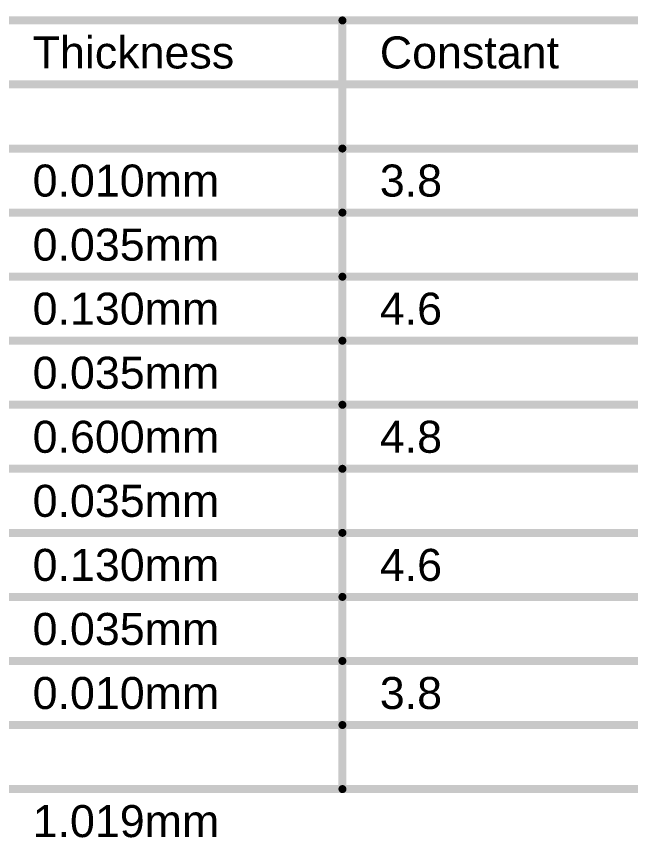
# Model space of a CAD drawing. Header units: millimetres. Extents: x -0.24 to 4.31, y -0.01 to 3.37.
# Drawn here: x 2.005 to 3.154, y 1.829 to 3.368 of the extents above; entities that cross this region are included whole.
import ezdxf

# ---------------------------------------------------------------- set-up
doc = ezdxf.new("R2010")
doc.units = ezdxf.units.MM
doc.header["$MEASUREMENT"] = 0
doc.layers.add('Mechanical1', color=6, linetype='Continuous')
doc.styles.add('Arial', font='', dxfattribs={"height": 0.2})
doc.styles.get('Arial').set_extended_font_data('Arial')

msp = doc.modelspace()

# ---------------------------------------------------------------- linework, layer by layer
at = {"layer": 'Mechanical1', "const_width": 0.015}
for points in [[(-0.2344, 3.36), (4.3044, 3.36)], [(2.6148, 1.92), (2.6148, 3.36)], [(-0.2344, 3.24), (4.3044, 3.24)], [(1.965, 3.12), (2.6148, 3.12)], [(2.6148, 3.12), (3.1847, 3.12)], [(1.965, 3), (2.6148, 3)], [(2.6148, 3), (3.1847, 3)], [(1.965, 2.88), (2.6148, 2.88)], [(2.6148, 2.88), (3.1847, 2.88)], [(1.965, 2.76), (2.6148, 2.76)], [(2.6148, 2.76), (3.1847, 2.76)], [(1.965, 2.64), (2.6148, 2.64)], [(2.6148, 2.64), (3.1847, 2.64)], [(1.965, 2.52), (2.6148, 2.52)], [(2.6148, 2.52), (3.1847, 2.52)], [(1.965, 2.4), (2.6148, 2.4)], [(2.6148, 2.4), (3.1847, 2.4)], [(1.965, 2.28), (2.6148, 2.28)], [(2.6148, 2.28), (3.1847, 2.28)], [(1.965, 2.16), (2.6148, 2.16)], [(2.6148, 2.16), (3.1847, 2.16)], [(1.965, 2.04), (2.6148, 2.04)], [(2.6148, 2.04), (3.1847, 2.04)], [(1.965, 1.92), (2.6148, 1.92)], [(2.6148, 1.92), (3.1847, 1.92)]]:
    msp.add_lwpolyline(points, dxfattribs=at)
at = {"layer": 'Mechanical1', "const_width": 0.0075}
for points in [[(2.6111, 3.36, 1), (2.6186, 3.36, 1)], [(2.6111, 3.12, 1), (2.6186, 3.12, 1)], [(2.6111, 3.12, 1), (2.6186, 3.12, 1)], [(2.6111, 3, 1), (2.6186, 3, 1)], [(2.6111, 3, 1), (2.6186, 3, 1)], [(2.6111, 2.88, 1), (2.6186, 2.88, 1)], [(2.6111, 2.88, 1), (2.6186, 2.88, 1)], [(2.6111, 2.76, 1), (2.6186, 2.76, 1)], [(2.6111, 2.76, 1), (2.6186, 2.76, 1)], [(2.6111, 2.64, 1), (2.6186, 2.64, 1)], [(2.6111, 2.64, 1), (2.6186, 2.64, 1)], [(2.6111, 2.52, 1), (2.6186, 2.52, 1)], [(2.6111, 2.52, 1), (2.6186, 2.52, 1)], [(2.6111, 2.4, 1), (2.6186, 2.4, 1)], [(2.6111, 2.4, 1), (2.6186, 2.4, 1)], [(2.6111, 2.28, 1), (2.6186, 2.28, 1)], [(2.6111, 2.28, 1), (2.6186, 2.28, 1)], [(2.6111, 2.16, 1), (2.6186, 2.16, 1)], [(2.6111, 2.16, 1), (2.6186, 2.16, 1)], [(2.6111, 2.04, 1), (2.6186, 2.04, 1)], [(2.6111, 2.04, 1), (2.6186, 2.04, 1)], [(2.6111, 1.92, 1), (2.6186, 1.92, 1)], [(2.6111, 1.92, 1), (2.6186, 1.92, 1)], [(2.6111, 1.92, 1), (2.6186, 1.92, 1)]]:
    msp.add_lwpolyline(points, format="xyb", close=True, dxfattribs=at)

# ---------------------------------------------------------------- texts
at = {"layer": 'Mechanical1', "style": 'Arial'}
for s, p in [('Thickness', (2.035, 3.27)), ('Constant', (2.6848, 3.27)), ('0.010mm', (2.035, 3.03)), ('3.8', (2.6848, 3.03)), ('0.035mm', (2.035, 2.91)), ('0.130mm', (2.035, 2.79)), ('4.6', (2.6848, 2.79)), ('0.035mm', (2.035, 2.67)), ('0.600mm', (2.035, 2.55)), ('4.8', (2.6848, 2.55)), ('0.035mm', (2.035, 2.43)), ('0.130mm', (2.035, 2.31)), ('4.6', (2.6848, 2.31)), ('0.035mm', (2.035, 2.19)), ('0.010mm', (2.035, 2.07)), ('3.8', (2.6848, 2.07)), ('1.019mm', (2.035, 1.83))]:
    msp.add_text(s, height=0.06, dxfattribs=at).set_placement(p)

doc.saveas('drawing.dxf')
